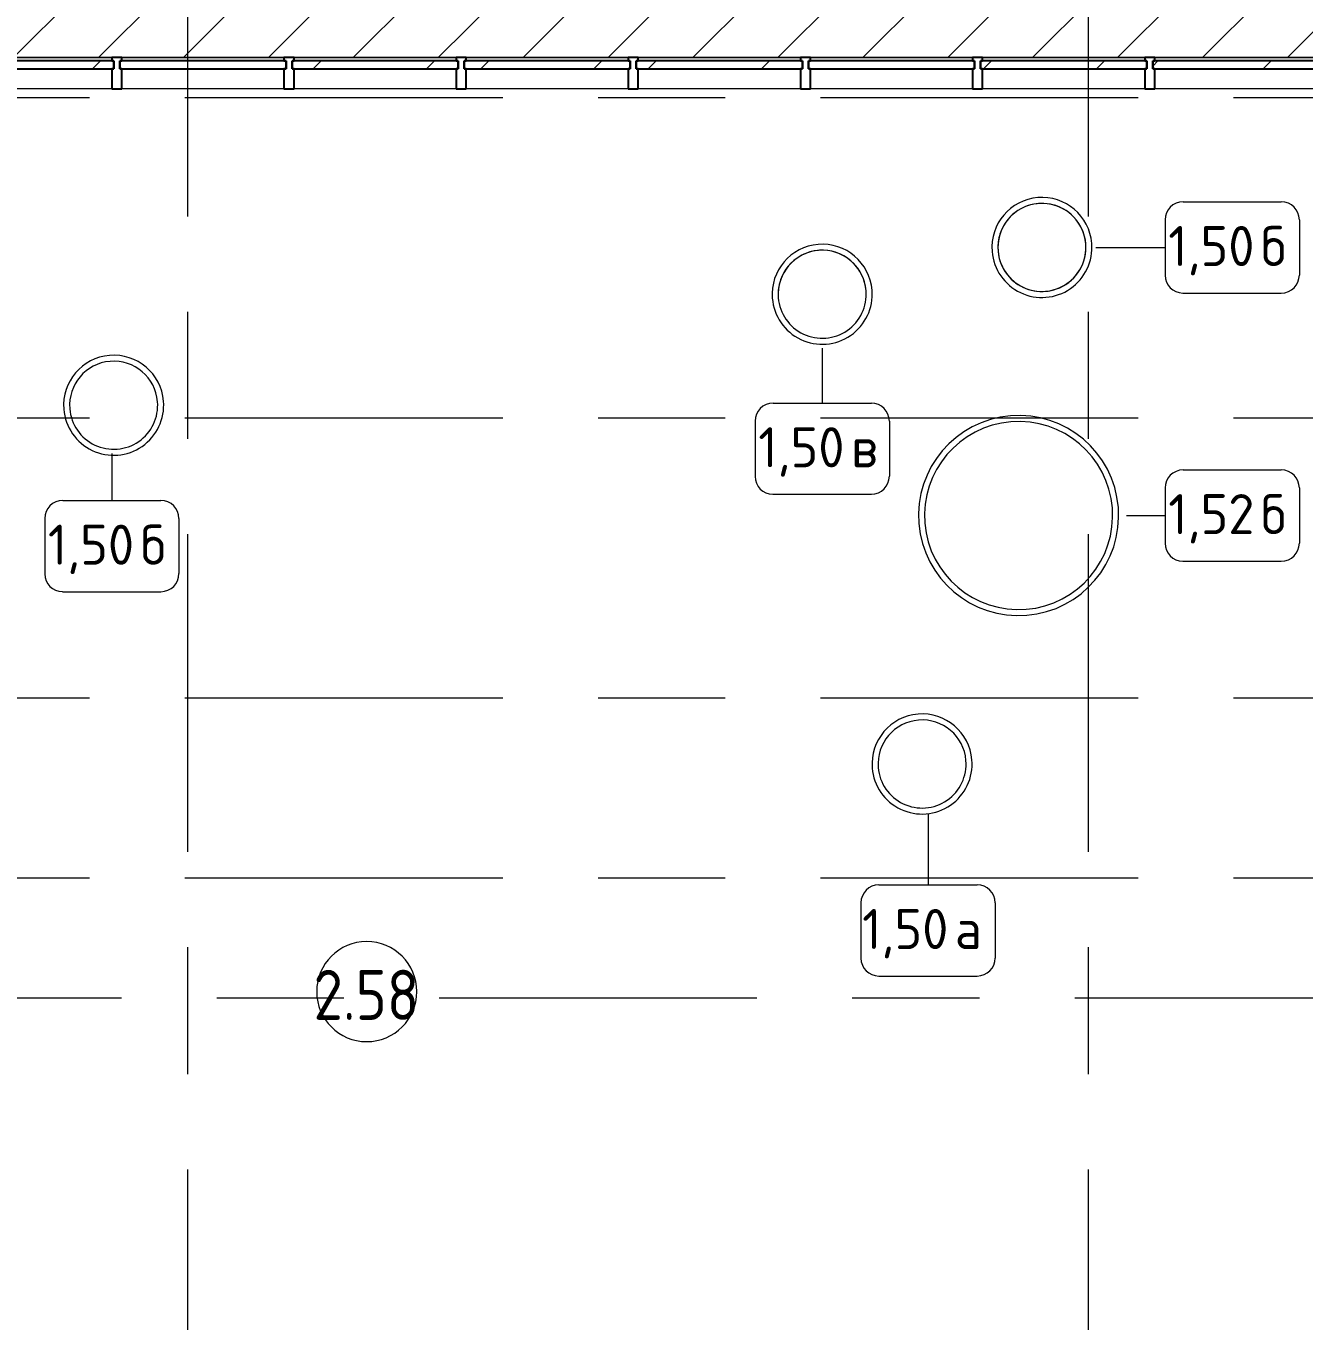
# Model space of a CAD drawing. Header units: millimetres. Extents: x -2766 to 205613, y -8553 to 29000.
# Drawn here: x 7201 to 13586, y 8885 to 15358 of the extents above; entities that cross this region are included whole.
import ezdxf

# ---------------------------------------------------------------- set-up
doc = ezdxf.new("R2010")
doc.units = ezdxf.units.MM
doc.linetypes.add('Осевая', pattern=[3175, 635, -476.25, 1587.5, -476.25])
for name, color, linetype, lineweight in [('A-AREA-IDEN', 7, 'Continuous', 9), ('A-DETL', 7, 'Continuous', 9), ('A-GLAZ-CURT', 7, 'Continuous', 9), ('A-GLAZ-CURT-1', 7, 'Continuous', 25), ('A-GLAZ-CWMG', 7, 'Continuous', 9), ('A-GLAZ-CWMG-1', 7, 'Continuous', 25), ('I-FURN-IDEN', 7, 'Continuous', 9), ('Оси-2', 7, 'Осевая', 9)]:
    doc.layers.add(name, color=color, linetype=linetype, lineweight=lineweight)
doc.layers.add('A-DETL-GENF-1', color=7, linetype='Continuous', lineweight=9, true_color=0xc0c0c0)
doc.layers.add('I-FURN-1', color=9, linetype='Continuous', lineweight=9, true_color=0x808080)
doc.styles.add('GOST Common', font='GOST_Common.ttf', dxfattribs={"height": 200})
doc.styles.add('GOST Common_1', font='GOST_Common.ttf', dxfattribs={"width": 0.9, "height": 250})

# ---------------------------------------------------------------- blocks, each defined once
blk = doc.blocks.new('Системная панель - Стекло - 40мм-23997895-План расстановки мебели и оборудования 2 этажа в осях 1-12')
at = {"layer": 'A-GLAZ-CURT'}
h = blk.add_hatch(dxfattribs=at)
h.set_pattern_fill('FP_79', color=256, style=0, pattern_type=2)
h.set_pattern_definition([(45, (-7320, -15083), (-282.843, 282.843), [200, -600]), (45, (-7520, -15183), (-282.843, 282.843), [600, -200]), (45, (-7120, -15283), (-282.843, 282.843), [200, -600])])
h.paths.add_polyline_path([(420, -40), (420, 0), (-420, 0), (-420, -40)])
at = {"layer": 'A-GLAZ-CURT-1'}
for p, q in [((420, 0), (-420, 0)), ((-420, 0), (-420, -40)), ((420, -40), (420, 0)), ((-420, -40), (420, -40))]:
    blk.add_line(p, q, dxfattribs=at)
blk = doc.blocks.new('Прямоугольный импост - Импост структурный с накладкой - 160мм-23771928-План расстановки мебели и оборудования 2 этажа в осях 1-12')
at = {"layer": 'A-GLAZ-CWMG'}
for p, q in [((7630, 15200), (6810, 15200)), ((7630, 15043), (6810, 15043))]:
    blk.add_line(p, q, dxfattribs=at)
blk = doc.blocks.new('Системная панель - Стекло - 40мм-23997898-План расстановки мебели и оборудования 2 этажа в осях 1-12')
at = {"layer": 'A-GLAZ-CURT'}
h = blk.add_hatch(dxfattribs=at)
h.set_pattern_fill('FP_80', color=256, style=0, pattern_type=2)
h.set_pattern_definition([(45, (-13350.13, -15083), (-282.843, 282.843), [200, -600]), (45, (-13550.13, -15183), (-282.843, 282.843), [600, -200]), (45, (-13150.13, -15283), (-282.843, 282.843), [200, -600])])
h.paths.add_polyline_path([(420.1, -40), (420.1, 0), (-420.1, 0), (-420.1, -40), (155.5, -40)])
at = {"layer": 'A-GLAZ-CURT-1'}
for p, q in [((420.1, 0), (-420.1, 0)), ((-420.1, 0), (-420.1, -40)), ((-420.1, -40), (420.1, -40)), ((420.1, -40), (420.1, 0))]:
    blk.add_line(p, q, dxfattribs=at)
blk = doc.blocks.new('Прямоугольный импост - Импост структурный с накладкой - 160мм-23771920-План расстановки мебели и оборудования 2 этажа в осях 1-12')
at = {"layer": 'A-GLAZ-CWMG'}
for p, q in [((13660.3, 15200), (12840, 15200)), ((13660.3, 15043), (12840, 15043))]:
    blk.add_line(p, q, dxfattribs=at)
blk = doc.blocks.new('Прямоугольный импост - Импост структурный с накладкой - 160мм-23997894-План расстановки мебели и оборудования 2 этажа в осях 1-12')
at = {"layer": 'A-GLAZ-CWMG-1'}
for p, q in [((-25, 40), (-25, 140)), ((-25, 140), (25, 140)), ((25, 140), (25, 40)), ((-15, 40), (-25, 40)), ((-25, -17), (-25, 0)), ((-25, 0), (-15, 0)), ((-15, 0), (-15, 40)), ((15, 40), (15, 0)), ((25, 40), (15, 40)), ((15, 0), (25, 0)), ((25, 0), (25, -17)), ((25, -17), (-25, -17))]:
    blk.add_line(p, q, dxfattribs=at)
blk = doc.blocks.new('Системная панель - Стекло - 40мм-23997899-План расстановки мебели и оборудования 2 этажа в осях 1-12')
at = {"layer": 'A-GLAZ-CURT-1'}
for p, q in [((415, 0), (-415, 0)), ((-415, 0), (-415, -40)), ((415, -40), (415, 0)), ((-415, -40), (415, -40))]:
    blk.add_line(p, q, dxfattribs=at)
blk = doc.blocks.new('Прямоугольный импост - Импост структурный с накладкой - 160мм-23771909-План расстановки мебели и оборудования 2 этажа в осях 1-12')
at = {"layer": 'A-GLAZ-CWMG'}
for p, q in [((11930, 15200), (11120, 15200)), ((11930, 15043), (11120, 15043))]:
    blk.add_line(p, q, dxfattribs=at)
blk = doc.blocks.new('Системная панель - Стекло - 40мм-V73-План расстановки мебели и оборудования 2 этажа в осях 1-12')
at = {"layer": 'A-GLAZ-CURT'}
h = blk.add_hatch(dxfattribs=at)
h.set_pattern_fill('FP_82', color=256, style=0, pattern_type=2)
h.set_pattern_definition([(45, (-9045, -15083), (-282.843, 282.843), [200, -600]), (45, (-9245, -15183), (-282.843, 282.843), [600, -200]), (45, (-8845, -15283), (-282.843, 282.843), [200, -600])])
h.paths.add_polyline_path([(415, -40), (415, 0), (-415, 0), (-415, -40)])
at = {"layer": 'A-GLAZ-CURT-1'}
for p, q in [((415, 0), (-415, 0)), ((-415, 0), (-415, -40)), ((415, -40), (415, 0)), ((-415, -40), (415, -40))]:
    blk.add_line(p, q, dxfattribs=at)
blk = doc.blocks.new('Системная панель - Стекло - 40мм-V74-План расстановки мебели и оборудования 2 этажа в осях 1-12')
at = {"layer": 'A-GLAZ-CURT'}
h = blk.add_hatch(dxfattribs=at)
h.set_pattern_fill('FP_83', color=256, style=0, pattern_type=2)
h.set_pattern_definition([(45, (-9905, -15083), (-282.843, 282.843), [200, -600]), (45, (-10105, -15183), (-282.843, 282.843), [600, -200]), (45, (-9705, -15283), (-282.843, 282.843), [200, -600])])
h.paths.add_polyline_path([(415, -40), (415, 0), (-415, 0), (-415, -40), (-382.8, -40)])
at = {"layer": 'A-GLAZ-CURT-1'}
for p, q in [((415, 0), (-415, 0)), ((-415, 0), (-415, -40)), ((415, -40), (415, 0)), ((-415, -40), (415, -40))]:
    blk.add_line(p, q, dxfattribs=at)
blk = doc.blocks.new('Системная панель - Стекло - 40мм-V75-План расстановки мебели и оборудования 2 этажа в осях 1-12')
at = {"layer": 'A-GLAZ-CURT-1'}
for p, q in [((415, 0), (-415, 0)), ((-415, 0), (-415, -40)), ((415, -40), (415, 0)), ((-415, -40), (415, -40))]:
    blk.add_line(p, q, dxfattribs=at)
blk = doc.blocks.new('Системная панель - Стекло - 40мм-V76-План расстановки мебели и оборудования 2 этажа в осях 1-12')
at = {"layer": 'A-GLAZ-CURT'}
h = blk.add_hatch(dxfattribs=at)
h.set_pattern_fill('FP_84', color=256, style=0, pattern_type=2)
h.set_pattern_definition([(45, (-12485, -15083), (-282.843, 282.843), [200, -600]), (45, (-12685, -15183), (-282.843, 282.843), [600, -200]), (45, (-12285, -15283), (-282.843, 282.843), [200, -600])])
h.paths.add_polyline_path([(415, -40), (415, 0), (-415, 0), (-415, -40), (-307.2, -40)])
at = {"layer": 'A-GLAZ-CURT-1'}
for p, q in [((415, 0), (-415, 0)), ((-415, 0), (-415, -40)), ((415, -40), (415, 0)), ((-415, -40), (415, -40))]:
    blk.add_line(p, q, dxfattribs=at)
blk = doc.blocks.new('Системная панель - Стекло - 40мм-V77-План расстановки мебели и оборудования 2 этажа в осях 1-12')
at = {"layer": 'A-GLAZ-CURT'}
h = blk.add_hatch(dxfattribs=at)
h.set_pattern_fill('FP_85', color=256, style=0, pattern_type=2)
h.set_pattern_definition([(45, (-10765, -15083), (-282.843, 282.843), [200, -600]), (45, (-10965, -15183), (-282.843, 282.843), [600, -200]), (45, (-10565, -15283), (-282.843, 282.843), [200, -600])])
h.paths.add_polyline_path([(415, -40), (415, 0), (-415, 0), (-415, -40)])
at = {"layer": 'A-GLAZ-CURT-1'}
for p, q in [((415, 0), (-415, 0)), ((-415, 0), (-415, -40)), ((415, -40), (415, 0)), ((-415, -40), (415, -40))]:
    blk.add_line(p, q, dxfattribs=at)
blk = doc.blocks.new('ПУФ_500 - 1_50в-V164-План расстановки мебели и оборудования 2 этажа в осях 1-12')
at = {"layer": 'I-FURN-1'}
for radius, start, end in [(250, 360, 180), (250, 0, 180), (220, 360, 180), (220, 0, 180), (250, 180, 360), (220, 180, 360), (220, 180, 347.14286), (220, 347.14286, 360), (250, 180, 360)]:
    blk.add_arc((0, 0), radius, start, end, dxfattribs=at)
blk = doc.blocks.new('ПУФ_500 - 1_50б-V165-План расстановки мебели и оборудования 2 этажа в осях 1-12')
at = {"layer": 'I-FURN-1'}
for radius, start, end in [(250, 360, 180), (250, 0, 180), (220, 360, 180), (220, 38.57143, 180), (220, 0, 38.57143), (250, 180, 360), (220, 180, 360), (220, 180, 218.57143), (220, 218.57143, 360), (250, 180, 360)]:
    blk.add_arc((0, 0), radius, start, end, dxfattribs=at)
blk = doc.blocks.new('ПУФ2 - 1_52б-V166-План расстановки мебели и оборудования 2 этажа в осях 1-12')
at = {"layer": 'I-FURN-1'}
for radius, start, end in [(500, 360, 180), (500, 0, 180), (470, 360, 180), (470, 0, 180), (500, 180, 360), (470, 180, 360), (470, 180, 360), (500, 180, 360)]:
    blk.add_arc((0, 0), radius, start, end, dxfattribs=at)
blk = doc.blocks.new('ПУФ_500 - 1_50а-V163-План расстановки мебели и оборудования 2 этажа в осях 1-12')
at = {"layer": 'I-FURN-1'}
for radius, start, end in [(250, 360, 180), (250, 0, 180), (220, 360, 180), (220, 0, 180), (250, 180, 360), (220, 180, 360), (220, 180, 360), (250, 180, 360)]:
    blk.add_arc((0, 0), radius, start, end, dxfattribs=at)
blk = doc.blocks.new('ПУФ_500 - 1_50б-V167-План расстановки мебели и оборудования 2 этажа в осях 1-12')
at = {"layer": 'I-FURN-1'}
for radius, start, end in [(250, 360, 180), (250, 0, 180), (220, 360, 180), (220, 0, 180), (250, 180, 360), (220, 180, 360), (220, 180, 360), (250, 180, 360)]:
    blk.add_arc((0, 0), radius, start, end, dxfattribs=at)
blk = doc.blocks.new('Марка_Мебель - В прямоуг_Balcon_Марка-25523697-План расстановки мебели и оборудования 2 этажа в осях 1-12')
at = {"layer": 'I-FURN-IDEN'}
for p, q in [((-2.455, 2.278), (2.455, 2.278)), ((-3.355, 1.378), (-3.355, -1.384)), ((3.355, 1.378), (3.355, -1.378)), ((-2.461, -2.278), (2.455, -2.278))]:
    blk.add_line(p, q, dxfattribs=at)
for centre, radius, start, end in [((-2.455, 1.378), 0.9, 90, 180), ((2.455, 1.378), 0.9, 0, 90), ((-2.461, -1.384), 0.893, 180, 270), ((2.455, -1.378), 0.9, 270, 0)]:
    blk.add_arc(centre, radius, start, end, dxfattribs=at)
blk = doc.blocks.new('Марка_Помещения - Номер-25198446-План расстановки мебели и оборудования 2 этажа в осях 1-12')
at = {"layer": 'A-AREA-IDEN'}
for start, end in [(360, 180), (180, 360)]:
    blk.add_arc((0, 0), 2.5, start, end, dxfattribs=at)

msp = doc.modelspace()

# ---------------------------------------------------------------- hatches: boundary and pattern name
at = {"layer": 'A-DETL-GENF-1'}
h = msp.add_hatch(dxfattribs=at)
h.set_pattern_fill('FP_105', color=256, style=0, pattern_type=2)
h.set_pattern_definition([(45, (0, 0), (-212.132, 212.132), [])])
h.paths.add_polyline_path([(13405.6, 15200), (13710.3, 15200), (13710.3, 27150), (4660, 27150), (4660, 26500), (4060, 26500), (4060, 25750), (9710, 25750), (9710, 20770), (6760, 20770), (6760, 15200), (12077.8, 15200)])

# ---------------------------------------------------------------- linework, layer by layer
at = {"layer": 'A-DETL'}
msp.add_line((6760, 15200), (13710.3, 15200), dxfattribs=at)
at = {"layer": 'I-FURN-IDEN'}
for p, q in [((12546, 14250.8), (12891.7, 14250.8)), ((11178.8, 13747.4), (11178.8, 13472.8)), ((7629.9, 13220.5), (7629.9, 12986)), ((12699, 12911), (12891.7, 12911)), ((11707.8, 11419.4), (11707.8, 11065.2))]:
    msp.add_line(p, q, dxfattribs=at)
at = {"layer": 'Оси-2'}
for p, q in [((8010, 593.7), (8010, 24898.1)), ((12510, 593.7), (12510, 24898.1)), ((534, 15000), (35390, 15000)), ((534, 13400), (35390, 13400)), ((534, 12000), (35390, 12000)), ((534, 11100), (35990, 11100)), ((1804, 10500), (35990, 10500))]:
    msp.add_line(p, q, dxfattribs=at)

# ---------------------------------------------------------------- block references
at = {"layer": 'A-AREA-IDEN', "xscale": 99.99999999999993, "yscale": 99.99999999999993, "zscale": 99.99999999999993}
msp.add_blockref('Марка_Помещения - Номер-25198446-План расстановки мебели и оборудования 2 этажа в осях 1-12', (8903.4, 10531.7), dxfattribs=at)
at = {"layer": 'A-GLAZ-CURT'}
for name, p in [('Системная панель - Стекло - 40мм-23997895-План расстановки мебели и оборудования 2 этажа в осях 1-12', (7220, 15183)), ('Системная панель - Стекло - 40мм-V75-План расстановки мебели и оборудования 2 этажа в осях 1-12', (8085, 15183)), ('Системная панель - Стекло - 40мм-V73-План расстановки мебели и оборудования 2 этажа в осях 1-12', (8945, 15183)), ('Системная панель - Стекло - 40мм-V74-План расстановки мебели и оборудования 2 этажа в осях 1-12', (9805, 15183)), ('Системная панель - Стекло - 40мм-V77-План расстановки мебели и оборудования 2 этажа в осях 1-12', (10665, 15183)), ('Системная панель - Стекло - 40мм-23997899-План расстановки мебели и оборудования 2 этажа в осях 1-12', (11525, 15183)), ('Системная панель - Стекло - 40мм-V76-План расстановки мебели и оборудования 2 этажа в осях 1-12', (12385, 15183)), ('Системная панель - Стекло - 40мм-23997898-План расстановки мебели и оборудования 2 этажа в осях 1-12', (13250.1, 15183))]:
    msp.add_blockref(name, p, dxfattribs=at)
at = {"layer": 'A-GLAZ-CWMG'}
for name, p in [('Прямоугольный импост - Импост структурный с накладкой - 160мм-23771928-План расстановки мебели и оборудования 2 этажа в осях 1-12', (0, 0)), ('Прямоугольный импост - Импост структурный с накладкой - 160мм-23771909-План расстановки мебели и оборудования 2 этажа в осях 1-12', (-3440, 0)), ('Прямоугольный импост - Импост структурный с накладкой - 160мм-23771909-План расстановки мебели и оборудования 2 этажа в осях 1-12', (-2580, 0)), ('Прямоугольный импост - Импост структурный с накладкой - 160мм-23771909-План расстановки мебели и оборудования 2 этажа в осях 1-12', (-1720, 0)), ('Прямоугольный импост - Импост структурный с накладкой - 160мм-23771909-План расстановки мебели и оборудования 2 этажа в осях 1-12', (-860, 0)), ('Прямоугольный импост - Импост структурный с накладкой - 160мм-23771909-План расстановки мебели и оборудования 2 этажа в осях 1-12', (0, 0)), ('Прямоугольный импост - Импост структурный с накладкой - 160мм-23771909-План расстановки мебели и оборудования 2 этажа в осях 1-12', (860, 0)), ('Прямоугольный импост - Импост структурный с накладкой - 160мм-23771920-План расстановки мебели и оборудования 2 этажа в осях 1-12', (0, 0))]:
    msp.add_blockref(name, p, dxfattribs=at)
at = {"layer": 'A-GLAZ-CWMG', "extrusion": (0, 0, -1), "rotation": 180}
for p in [(-7655, 15183), (-8515, 15183), (-9375, 15183), (-10235, 15183), (-11095, 15183), (-11955, 15183), (-12815, 15183)]:
    msp.add_blockref('Прямоугольный импост - Импост структурный с накладкой - 160мм-23997894-План расстановки мебели и оборудования 2 этажа в осях 1-12', p, dxfattribs=at)
at = {"layer": 'I-FURN-1'}
for name, p, rotation in [('ПУФ_500 - 1_50б-V165-План расстановки мебели и оборудования 2 этажа в осях 1-12', (12276.5, 14250.8), 184.6613193387897), ('ПУФ_500 - 1_50в-V164-План расстановки мебели и оборудования 2 этажа в осях 1-12', (11178.8, 14016.9), 184.6613193387897), ('ПУФ_500 - 1_50б-V167-План расстановки мебели и оборудования 2 этажа в осях 1-12', (7639, 13462.2), 184.6613193387897), ('ПУФ2 - 1_52б-V166-План расстановки мебели и оборудования 2 этажа в осях 1-12', (12160, 12911), 184.6613193387894), ('ПУФ_500 - 1_50а-V163-План расстановки мебели и оборудования 2 этажа в осях 1-12', (11677.8, 11669.3), 184.6613193387897)]:
    msp.add_blockref(name, p, dxfattribs=dict(at, rotation=rotation))
at = {"layer": 'I-FURN-IDEN', "xscale": 99.99999999999993, "yscale": 99.99999999999993, "zscale": 99.99999999999993}
for p in [(13227.1, 14250.8), (11178.8, 13245.1), (13227.1, 12911), (7629.9, 12758.3), (11707.8, 10837.4)]:
    msp.add_blockref('Марка_Мебель - В прямоуг_Balcon_Марка-25523697-План расстановки мебели и оборудования 2 этажа в осях 1-12', p, dxfattribs=at)

# ---------------------------------------------------------------- texts
at = {"layer": 'A-AREA-IDEN', "insert": (8637.6, 10640.3), "char_height": 250, "width": 663.797, "attachment_point": 1, "style": 'GOST Common_1'}
msp.add_mtext('2.58', dxfattribs=at)
at = {"layer": 'I-FURN-IDEN', "char_height": 200, "attachment_point": 1, "style": 'GOST Common'}
for s, insert, width in [('1,50', (12908.1, 14357.9), 561.181), ('\\fGOST Common|b0|i0|c204|p34|;б', (13371.2, 14357.9), 176.371), ('1,50', (10859.8, 13352.1), 561.181), ('\\fGOST Common|b0|i0|c204|p34|;в', (11322.9, 13352.1), 176.371), ('1,52', (12908.1, 13018.1), 561.181), ('\\fGOST Common|b0|i0|c204|p34|;б', (13371.2, 13018.1), 176.371), ('1,50', (7310.9, 12865.3), 561.181), ('\\fGOST Common|b0|i0|c204|p34|;б', (7773.9, 12865.3), 176.371), ('1,50', (11378.8, 10944.5), 561.181), ('\\fGOST Common|b0|i0|c204|p34|;а', (11841.8, 10944.5), 200.422)]:
    msp.add_mtext(s, dxfattribs=dict(at, insert=insert, width=width))

doc.saveas('drawing.dxf')
